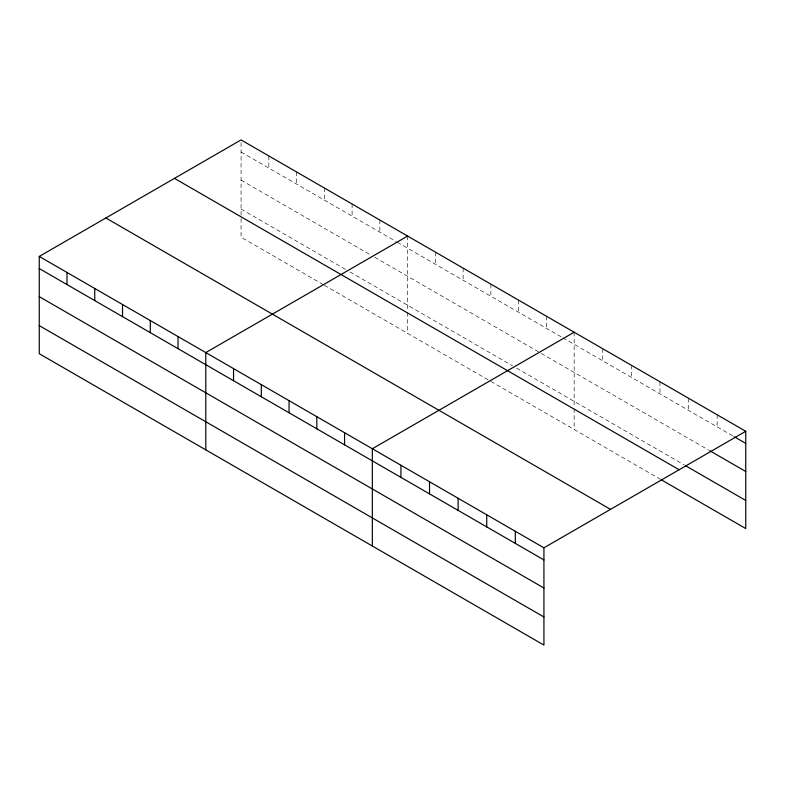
<?xml version="1.0" encoding="UTF-8"?>
<svg xmlns="http://www.w3.org/2000/svg" width="785" height="785" viewBox="0 0 785 785"><rect width="100%" height="100%" fill="white"/><g stroke="black" fill="none" stroke-linecap="round" stroke-linejoin="round"><path stroke-width="0.59" stroke-dasharray="3.92 2.94" d="M241.073 215.198L241.073 139.916M241.073 152.025L396.307 241.652M397.338 242.251L561.824 337.216M562.855 337.805L733.043 436.058M241.073 180.128L370.608 254.919M374.72 257.294L540.237 352.848M541.267 353.446L708.678 450.099M241.073 209.085L345.94 269.628M350.051 272.002L512.477 365.781M516.589 368.155L684.314 464.985M323.322 284.67L241.073 237.188L241.073 216.415M324.342 285.259L489.86 380.823M490.89 381.412L659.959 479.027M717.156 414.774L717.156 426.893M688.553 398.27L688.553 410.378M659.959 381.755L659.959 393.864M631.356 365.241L631.356 377.359M602.762 348.736L602.762 360.845M574.159 332.222L574.159 407.503M574.159 408.72L574.159 429.493M546.399 316.198L546.399 328.307M518.649 300.174L518.649 312.283M490.89 284.15L490.89 296.259M463.13 268.127L463.13 280.235M435.371 252.093L435.371 264.211M407.621 236.069L407.621 311.351M407.621 312.567L407.621 333.34M379.861 220.045L379.861 232.154M352.102 204.021L352.102 216.13M324.342 187.998L324.342 200.106M296.593 171.974L296.593 184.082M268.833 155.94L268.833 168.059"/><path stroke-width="1.18" d="M543.927 588.024L543.927 547.812L39.25 256.44L39.25 353.711L543.927 645.084L543.927 588.024L39.25 296.651M661.019 479.635L745.75 528.56L745.75 431.289L241.073 139.916L39.25 256.44M407.621 236.069L205.788 352.593L205.788 449.864M574.159 332.222L372.335 448.745L372.335 546.017M543.927 547.812L745.75 431.289M734.103 436.676L745.75 443.397M709.738 450.708L745.75 471.5M685.374 465.603L745.75 500.457M174.476 178.372L679.143 469.744M105.857 217.985L610.524 509.357M39.25 268.548L543.927 559.921M39.25 325.608L543.927 616.981M515.323 531.298L515.323 543.416M486.729 514.793L486.729 526.902M458.126 498.279L458.126 510.387M429.532 481.764L429.532 493.883M400.929 465.26L400.929 477.368M344.576 432.721L344.576 444.83M316.816 416.698L316.816 428.806M289.066 400.674L289.066 412.782M261.307 384.64L261.307 396.759M233.547 368.616L233.547 380.735M178.038 336.569L178.038 348.677M150.278 320.545L150.278 332.654M122.519 304.521L122.519 316.63M94.759 288.497L94.759 300.606M67.01 272.464L67.01 284.582"/></g></svg>
